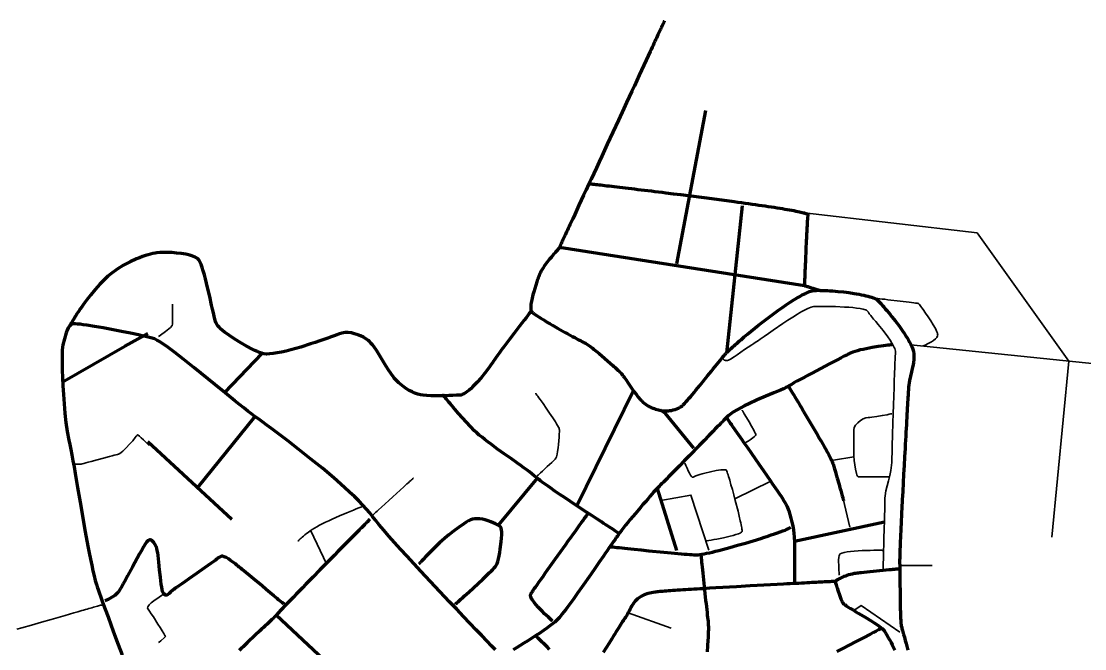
# Model space of a CAD drawing. Header units: inches. Extents: x 23 to 178, y 8 to 179.
# Drawn here: x 74.72 to 108.54, y 141.63 to 161.59 of the extents above; entities that cross this region are included whole.
import ezdxf

# ---------------------------------------------------------------- set-up
doc = ezdxf.new("R2010")
doc.units = ezdxf.units.IN
doc.header["$MEASUREMENT"] = 0
for name, color, linetype in [('Routes 2', 7, 'Continuous'), ('Routes 3', 7, 'Continuous'), ('Routes 4', 7, 'Continuous')]:
    doc.layers.add(name, color=color, linetype=linetype)

msp = doc.modelspace()

# ---------------------------------------------------------------- linework, layer by layer
at = {"layer": 'Routes 2', "color": 7, "lineweight": 106, "true_color": 0xffffff}
msp.add_lwpolyline([(89.802, 141.594), (89.677, 141.722), (89.531, 141.873), (89.366, 142.044), (89.184, 142.233), (88.989, 142.437), (88.782, 142.654), (88.566, 142.881), (88.342, 143.117), (87.884, 143.602), (87.427, 144.092), (86.989, 144.567), (86.784, 144.793), (86.59, 145.009), (86.411, 145.211), (86.249, 145.397), (86.106, 145.565), (85.984, 145.713), (85.886, 145.839), (85.8, 145.951), (85.698, 146.071), (85.582, 146.197), (85.453, 146.33), (85.312, 146.469), (85.161, 146.612), (85.001, 146.758), (84.658, 147.06), (84.295, 147.366), (83.921, 147.67), (83.547, 147.967), (83.184, 148.248), (82.841, 148.508), (82.681, 148.628), (82.53, 148.739), (82.39, 148.842), (82.261, 148.936), (82.145, 149.019), (82.039, 149.097), (81.921, 149.186), (81.792, 149.286), (81.655, 149.396), (81.509, 149.513), (81.198, 149.766), (80.87, 150.034), (80.205, 150.578), (79.888, 150.831), (79.737, 150.949), (79.594, 151.059), (79.459, 151.16), (79.334, 151.251), (79.221, 151.33), (79.119, 151.396), (79.031, 151.448), (78.958, 151.484), (78.836, 151.52), (78.757, 151.539), (78.665, 151.561), (78.56, 151.585), (78.444, 151.61), (78.188, 151.664), (77.908, 151.721), (77.326, 151.832), (77.05, 151.88), (76.8, 151.919), (76.688, 151.935), (76.588, 151.947), (76.501, 151.956), (76.427, 151.961), (76.37, 151.961), (76.33, 151.957), (76.289, 151.934), (76.251, 151.891), (76.214, 151.831), (76.179, 151.757), (76.146, 151.673), (76.088, 151.486), (76.044, 151.296), (76.029, 151.208), (76.018, 151.129), (76.014, 151.062), (76.014, 151.031), (76.014, 150.987), (76.014, 150.932), (76.015, 150.864), (76.016, 150.786), (76.017, 150.697), (76.021, 150.492), (76.029, 150.255), (76.04, 149.993), (76.056, 149.713), (76.105, 149.123), (76.14, 148.825), (76.182, 148.535), (76.233, 148.258), (76.262, 148.12), (76.293, 147.964), (76.326, 147.793), (76.36, 147.607), (76.395, 147.409), (76.432, 147.199), (76.509, 146.755), (76.589, 146.289), (76.755, 145.345), (76.837, 144.895), (76.878, 144.681), (76.919, 144.478), (76.958, 144.286), (76.997, 144.108), (77.035, 143.945), (77.072, 143.799), (77.107, 143.672), (77.141, 143.566), (77.16, 143.514), (77.182, 143.452), (77.207, 143.38), (77.236, 143.299), (77.305, 143.111), (77.385, 142.89), (77.477, 142.641), (77.577, 142.368), (77.686, 142.073), (77.803, 141.76), (77.924, 141.433)], dxfattribs=at)
at = {"layer": 'Routes 3', "color": 7, "lineweight": 70, "true_color": 0xffffff}
for points in [[(95.168, 161.586), (95.167, 161.585), (95.164, 161.58), (95.161, 161.572), (95.155, 161.56), (95.149, 161.546), (95.141, 161.528), (95.131, 161.508), (95.12, 161.484), (95.108, 161.458), (95.094, 161.429), (95.08, 161.397), (95.064, 161.362), (95.046, 161.325), (95.028, 161.285), (95.008, 161.243), (94.987, 161.198), (94.966, 161.151), (94.943, 161.101), (94.919, 161.049), (94.893, 160.995), (94.867, 160.939), (94.84, 160.88), (94.812, 160.82), (94.783, 160.758), (94.753, 160.693), (94.723, 160.627), (94.659, 160.489), (94.592, 160.344), (94.522, 160.193), (94.449, 160.036), (94.374, 159.874), (94.296, 159.707), (94.217, 159.535), (94.135, 159.36), (94.052, 159.181), (93.968, 158.998), (93.882, 158.814), (93.708, 158.438), (93.532, 158.059), (93.356, 157.678), (93.181, 157.3), (93.094, 157.114), (93.009, 156.929), (92.924, 156.747), (92.841, 156.568), (92.76, 156.393), (92.681, 156.222), (92.604, 156.055), (92.529, 155.894), (92.456, 155.737), (92.387, 155.587), (92.32, 155.443), (92.256, 155.306), (92.226, 155.24), (92.196, 155.176), (92.167, 155.114), (92.14, 155.054), (92.113, 154.996), (92.087, 154.941), (92.062, 154.887), (92.038, 154.836), (92.015, 154.786), (91.994, 154.74), (91.973, 154.695), (91.954, 154.654), (91.936, 154.614), (91.919, 154.578), (91.903, 154.544), (91.888, 154.512), (91.875, 154.484), (91.863, 154.458), (91.853, 154.435), (91.844, 154.416), (91.836, 154.399), (91.829, 154.385), (91.824, 154.374), (91.821, 154.367), (91.819, 154.363), (91.818, 154.362), (91.818, 154.361), (91.814, 154.357), (91.807, 154.349), (91.797, 154.338), (91.784, 154.324), (91.769, 154.307), (91.751, 154.287), (91.731, 154.265), (91.709, 154.24), (91.686, 154.213), (91.661, 154.184), (91.634, 154.154), (91.579, 154.088), (91.521, 154.018), (91.406, 153.871), (91.352, 153.798), (91.304, 153.726), (91.282, 153.692), (91.262, 153.659), (91.244, 153.627), (91.228, 153.597), (91.203, 153.538), (91.189, 153.504), (91.175, 153.467), (91.16, 153.428), (91.145, 153.385), (91.129, 153.34), (91.113, 153.293), (91.08, 153.194), (91.048, 153.091), (91.018, 152.985), (90.99, 152.88), (90.965, 152.778), (90.954, 152.728), (90.945, 152.681), (90.936, 152.635), (90.93, 152.591), (90.925, 152.55), (90.921, 152.512), (90.92, 152.476), (90.921, 152.444), (90.923, 152.416), (90.928, 152.392), (90.936, 152.373), (90.94, 152.364), (90.947, 152.356), (90.956, 152.346), (90.967, 152.335), (90.981, 152.323), (90.996, 152.31), (91.014, 152.296), (91.033, 152.282), (91.077, 152.25), (91.128, 152.215), (91.185, 152.178), (91.247, 152.139), (91.314, 152.097), (91.384, 152.054), (91.459, 152.009), (91.536, 151.964), (91.615, 151.918), (91.778, 151.824), (91.941, 151.732), (92.022, 151.687), (92.1, 151.644), (92.177, 151.602), (92.25, 151.562), (92.32, 151.524), (92.385, 151.489), (92.445, 151.456), (92.5, 151.427), (92.549, 151.401), (92.571, 151.39), (92.591, 151.379), (92.609, 151.37), (92.625, 151.362), (92.639, 151.355), (92.652, 151.348), (92.678, 151.334), (92.706, 151.317), (92.737, 151.297), (92.77, 151.274), (92.806, 151.248), (92.843, 151.221), (92.882, 151.191), (92.923, 151.159), (93.007, 151.091), (93.095, 151.018), (93.185, 150.942), (93.364, 150.786), (93.45, 150.71), (93.531, 150.637), (93.57, 150.602), (93.606, 150.569), (93.641, 150.537), (93.674, 150.507), (93.704, 150.479), (93.732, 150.454), (93.758, 150.429), (93.784, 150.401), (93.811, 150.37), (93.838, 150.337), (93.866, 150.301), (93.894, 150.263), (93.952, 150.181), (94.011, 150.093), (94.073, 150.001), (94.137, 149.907), (94.203, 149.813), (94.272, 149.721), (94.342, 149.632), (94.416, 149.549), (94.453, 149.511), (94.491, 149.474), (94.53, 149.44), (94.57, 149.408), (94.61, 149.379), (94.651, 149.354), (94.671, 149.342), (94.677, 149.339), (94.68, 149.337), (94.686, 149.334), (94.709, 149.323), (94.755, 149.301), (94.801, 149.282), (94.847, 149.265), (94.893, 149.249), (94.985, 149.225), (95.075, 149.208), (95.163, 149.199), (95.249, 149.197), (95.291, 149.199), (95.312, 149.2), (95.329, 149.201), (95.394, 149.21), (95.456, 149.222), (95.516, 149.239), (95.572, 149.259), (95.625, 149.284), (95.673, 149.311), (95.696, 149.326), (95.707, 149.334), (95.713, 149.338), (95.724, 149.347), (95.738, 149.359), (95.753, 149.372), (95.769, 149.387), (95.786, 149.404), (95.823, 149.443), (95.865, 149.487), (95.91, 149.537), (95.958, 149.593), (96.01, 149.652), (96.063, 149.716), (96.119, 149.783), (96.177, 149.853), (96.237, 149.926), (96.297, 150), (96.545, 150.307), (96.666, 150.458), (96.725, 150.532), (96.783, 150.603), (96.838, 150.671), (96.892, 150.737), (96.942, 150.798), (96.99, 150.855), (97.034, 150.908), (97.075, 150.955), (97.111, 150.997), (97.128, 151.015), (97.143, 151.032), (97.159, 151.049), (97.179, 151.068), (97.201, 151.09), (97.227, 151.114), (97.255, 151.141), (97.285, 151.169), (97.318, 151.199), (97.354, 151.232), (97.392, 151.266), (97.432, 151.301), (97.474, 151.338), (97.519, 151.377), (97.565, 151.417), (97.613, 151.458), (97.714, 151.544), (97.821, 151.634), (97.934, 151.727), (98.051, 151.822), (98.171, 151.919), (98.295, 152.016), (98.42, 152.113), (98.674, 152.304), (98.801, 152.397), (98.926, 152.486), (99.05, 152.571), (99.171, 152.651), (99.288, 152.725), (99.345, 152.76), (99.4, 152.794), (99.455, 152.825), (99.508, 152.854), (99.559, 152.882), (99.609, 152.908), (99.657, 152.931), (99.704, 152.952), (99.748, 152.97), (99.79, 152.986), (99.831, 153), (99.869, 153.011), (99.905, 153.019), (99.938, 153.024), (99.999, 153.027), (100.064, 153.028), (100.132, 153.027), (100.205, 153.025), (100.28, 153.023), (100.359, 153.019), (100.44, 153.014), (100.523, 153.008), (100.693, 152.993), (100.866, 152.975), (101.038, 152.954), (101.205, 152.93), (101.286, 152.916), (101.365, 152.903), (101.441, 152.888), (101.513, 152.874), (101.582, 152.858), (101.646, 152.843), (101.706, 152.826), (101.761, 152.81), (101.81, 152.793), (101.853, 152.776), (101.89, 152.758), (101.92, 152.741), (101.943, 152.723), (101.954, 152.713), (101.966, 152.701), (101.98, 152.687), (101.995, 152.672), (102.028, 152.637), (102.066, 152.596), (102.107, 152.55), (102.152, 152.5), (102.2, 152.444), (102.25, 152.385), (102.303, 152.322), (102.357, 152.256), (102.412, 152.187), (102.525, 152.043), (102.637, 151.894), (102.745, 151.742), (102.796, 151.667), (102.845, 151.592), (102.892, 151.519), (102.935, 151.447), (102.974, 151.377), (103.009, 151.31), (103.039, 151.246), (103.065, 151.185), (103.085, 151.128), (103.099, 151.076), (103.103, 151.051), (103.106, 151.028), (103.108, 150.984), (103.108, 150.899), (103.103, 150.816), (103.094, 150.736), (103.082, 150.658), (103.067, 150.582), (103.033, 150.435), (102.997, 150.293), (102.965, 150.155), (102.953, 150.087), (102.943, 150.019), (102.938, 149.951), (102.937, 149.94), (102.936, 149.926), (102.934, 149.893), (102.932, 149.853), (102.929, 149.805), (102.926, 149.75), (102.922, 149.688), (102.918, 149.619), (102.914, 149.544), (102.909, 149.463), (102.905, 149.377), (102.899, 149.285), (102.894, 149.188), (102.888, 149.086), (102.882, 148.98), (102.876, 148.869), (102.869, 148.754), (102.863, 148.636), (102.856, 148.515), (102.849, 148.39), (102.842, 148.263), (102.835, 148.133), (102.827, 148.002), (102.813, 147.733), (102.798, 147.459), (102.783, 147.182), (102.768, 146.905), (102.754, 146.63), (102.739, 146.359), (102.726, 146.095), (102.719, 145.966), (102.713, 145.84), (102.707, 145.717), (102.701, 145.597), (102.696, 145.48), (102.69, 145.367), (102.685, 145.258), (102.681, 145.154), (102.676, 145.054), (102.672, 144.959), (102.669, 144.869), (102.665, 144.785), (102.663, 144.706), (102.66, 144.634), (102.658, 144.568), (102.657, 144.508), (102.656, 144.456), (102.655, 144.411), (102.655, 144.374), (102.655, 144.358), (102.655, 144.344), (102.657, 144.298), (102.659, 144.246), (102.66, 144.188), (102.662, 144.124), (102.663, 144.055), (102.664, 143.982), (102.664, 143.906), (102.665, 143.826), (102.666, 143.743), (102.666, 143.658), (102.668, 143.483), (102.669, 143.305), (102.672, 143.13), (102.673, 143.044), (102.675, 142.961), (102.676, 142.88), (102.678, 142.802), (102.681, 142.728), (102.684, 142.658), (102.687, 142.593), (102.69, 142.533), (102.694, 142.479), (102.698, 142.431), (102.703, 142.39), (102.708, 142.357), (102.721, 142.305), (102.729, 142.275), (102.738, 142.242), (102.747, 142.206), (102.758, 142.168), (102.769, 142.127), (102.781, 142.084), (102.806, 141.993), (102.832, 141.894), (102.86, 141.791), (102.915, 141.577)], [(96.485, 158.746), (95.563, 153.873)], [(92.774, 156.423), (92.775, 156.423), (92.777, 156.423), (92.781, 156.423), (92.786, 156.422), (92.792, 156.421), (92.8, 156.421), (92.809, 156.42), (92.819, 156.418), (92.831, 156.417), (92.844, 156.416), (92.858, 156.414), (92.873, 156.412), (92.89, 156.41), (92.908, 156.408), (92.947, 156.404), (92.991, 156.398), (93.04, 156.393), (93.093, 156.387), (93.15, 156.38), (93.212, 156.373), (93.277, 156.365), (93.347, 156.357), (93.42, 156.348), (93.497, 156.339), (93.577, 156.33), (93.66, 156.32), (93.747, 156.31), (93.837, 156.299), (93.929, 156.288), (94.025, 156.277), (94.123, 156.265), (94.224, 156.253), (94.327, 156.24), (94.432, 156.228), (94.539, 156.215), (94.648, 156.202), (94.76, 156.188), (94.872, 156.174), (94.987, 156.16), (95.103, 156.146), (95.22, 156.132), (95.458, 156.102), (95.699, 156.072), (95.942, 156.041), (96.433, 155.979), (96.677, 155.947), (96.92, 155.915), (97.16, 155.883), (97.396, 155.851), (97.512, 155.835), (97.626, 155.82), (97.739, 155.804), (97.851, 155.788), (97.96, 155.773), (98.068, 155.758), (98.173, 155.742), (98.276, 155.727), (98.377, 155.712), (98.476, 155.697), (98.571, 155.683), (98.664, 155.668), (98.755, 155.654), (98.842, 155.64), (98.926, 155.627), (99.006, 155.613), (99.083, 155.6), (99.157, 155.587), (99.227, 155.575), (99.292, 155.562), (99.354, 155.55), (99.412, 155.539), (99.466, 155.527), (99.515, 155.516), (99.56, 155.506), (99.6, 155.496), (99.618, 155.491), (99.635, 155.486), (99.651, 155.481), (99.665, 155.477), (99.678, 155.472), (99.69, 155.468), (99.701, 155.464), (99.71, 155.459), (99.718, 155.455), (99.725, 155.451), (99.73, 155.448), (99.734, 155.444), (99.737, 155.44), (99.738, 155.437), (99.737, 155.43), (99.735, 155.421), (99.734, 155.412), (99.733, 155.4), (99.731, 155.388), (99.73, 155.373), (99.728, 155.358), (99.727, 155.341), (99.726, 155.323), (99.722, 155.284), (99.719, 155.239), (99.716, 155.191), (99.713, 155.138), (99.71, 155.082), (99.706, 155.023), (99.703, 154.96), (99.699, 154.895), (99.696, 154.828), (99.693, 154.758), (99.689, 154.686), (99.686, 154.613), (99.682, 154.539), (99.675, 154.388), (99.669, 154.235), (99.662, 154.084), (99.659, 154.01), (99.656, 153.937), (99.653, 153.865), (99.65, 153.795), (99.648, 153.728), (99.645, 153.663), (99.643, 153.6), (99.64, 153.541), (99.638, 153.485), (99.636, 153.433), (99.634, 153.384), (99.633, 153.34), (99.631, 153.301), (99.631, 153.283), (99.63, 153.266), (99.629, 153.251), (99.629, 153.237), (99.628, 153.224), (99.628, 153.213), (99.628, 153.203), (99.627, 153.195), (99.627, 153.188), (99.627, 153.183), (99.627, 153.179), (99.627, 153.177), (99.627, 153.177), (99.629, 153.176), (99.632, 153.175), (99.637, 153.174), (99.643, 153.172), (99.65, 153.17), (99.659, 153.167), (99.679, 153.161), (99.703, 153.153), (99.73, 153.145), (99.76, 153.136), (99.792, 153.126), (99.825, 153.116), (99.894, 153.095), (99.96, 153.075), (99.992, 153.065), (100.021, 153.056), (100.047, 153.048), (100.07, 153.041), (100.089, 153.035), (100.096, 153.033), (100.103, 153.031), (100.108, 153.029), (100.112, 153.028), (100.114, 153.027), (100.115, 153.027)], [(97.644, 155.717), (97.143, 151.032)], [(91.839, 154.406), (99.627, 153.177)], [(90.939, 152.367), (90.937, 152.365), (90.931, 152.358), (90.922, 152.346), (90.91, 152.33), (90.875, 152.286), (90.83, 152.228), (90.775, 152.157), (90.711, 152.075), (90.641, 151.984), (90.564, 151.885), (90.401, 151.673), (90.234, 151.453), (90.072, 151.239), (89.997, 151.138), (89.929, 151.045), (89.867, 150.96), (89.814, 150.885), (89.772, 150.822), (89.74, 150.773), (89.706, 150.721), (89.666, 150.664), (89.621, 150.601), (89.572, 150.535), (89.461, 150.393), (89.34, 150.247), (89.213, 150.103), (89.084, 149.97), (89.022, 149.91), (88.96, 149.855), (88.902, 149.807), (88.846, 149.766), (88.793, 149.734), (88.745, 149.711), (88.701, 149.698), (88.661, 149.694), (88.615, 149.691), (88.563, 149.688), (88.445, 149.683), (88.313, 149.679), (88.17, 149.676), (87.878, 149.674), (87.74, 149.677), (87.613, 149.682), (87.503, 149.69), (87.413, 149.702), (87.326, 149.724), (87.237, 149.756), (87.148, 149.797), (87.059, 149.845), (86.972, 149.9), (86.886, 149.96), (86.726, 150.09), (86.652, 150.159), (86.618, 150.193), (86.581, 150.234), (86.542, 150.284), (86.501, 150.342), (86.458, 150.406), (86.413, 150.475), (86.318, 150.626), (86.221, 150.787), (86.122, 150.948), (86.024, 151.101), (85.929, 151.239), (85.884, 151.299), (85.84, 151.352), (85.798, 151.397), (85.759, 151.433), (85.682, 151.485), (85.599, 151.534), (85.511, 151.578), (85.418, 151.617), (85.321, 151.648), (85.222, 151.671), (85.12, 151.683), (85.016, 151.682), (84.912, 151.667), (84.808, 151.637), (84.75, 151.614), (84.672, 151.585), (84.577, 151.55), (84.467, 151.51), (84.344, 151.466), (84.21, 151.419), (84.068, 151.371), (83.918, 151.321), (83.608, 151.224), (83.296, 151.136), (83.145, 151.097), (82.999, 151.063), (82.861, 151.036), (82.734, 151.015), (82.618, 151.003), (82.517, 151), (82.431, 151.006), (82.395, 151.014), (82.364, 151.024), (82.299, 151.05), (82.226, 151.081), (82.147, 151.118), (82.063, 151.16), (81.885, 151.254), (81.699, 151.361), (81.515, 151.474), (81.341, 151.589), (81.261, 151.646), (81.186, 151.701), (81.118, 151.755), (81.058, 151.807), (81.007, 151.855), (80.966, 151.901), (80.936, 151.941), (80.917, 151.981), (80.897, 152.037), (80.876, 152.112), (80.852, 152.204), (80.827, 152.31), (80.8, 152.427), (80.772, 152.555), (80.711, 152.83), (80.646, 153.115), (80.577, 153.392), (80.542, 153.522), (80.507, 153.644), (80.471, 153.754), (80.436, 153.85), (80.401, 153.931), (80.365, 153.993), (80.348, 154.017), (80.331, 154.035), (80.294, 154.061), (80.25, 154.085), (80.2, 154.106), (80.144, 154.125), (80.083, 154.143), (79.949, 154.173), (79.804, 154.197), (79.653, 154.214), (79.504, 154.226), (79.362, 154.233), (79.233, 154.235), (79.176, 154.234), (79.123, 154.232), (79.029, 154.225), (78.971, 154.215), (78.906, 154.201), (78.832, 154.182), (78.752, 154.16), (78.667, 154.133), (78.576, 154.101), (78.481, 154.066), (78.382, 154.026), (78.178, 153.934), (77.97, 153.825), (77.764, 153.699), (77.566, 153.557), (77.472, 153.479), (77.383, 153.398), (77.219, 153.226), (77.066, 153.053), (76.926, 152.883), (76.8, 152.721), (76.742, 152.644), (76.689, 152.571), (76.639, 152.502), (76.595, 152.438), (76.554, 152.378), (76.518, 152.325), (76.487, 152.278), (76.461, 152.238), (76.44, 152.205), (76.424, 152.179), (76.414, 152.163), (76.409, 152.155), (76.406, 152.149), (76.395, 152.131), (76.378, 152.102), (76.357, 152.067), (76.31, 151.988), (76.288, 151.952), (76.271, 151.922), (76.259, 151.902), (76.254, 151.894)], [(76.014, 150.11), (78.008, 151.257), (78.742, 151.653)], [(102.411, 151.296), (102.409, 151.296), (102.402, 151.295), (102.392, 151.294), (102.377, 151.292), (102.337, 151.287), (102.283, 151.28), (102.219, 151.272), (102.144, 151.262), (102.062, 151.25), (101.973, 151.237), (101.783, 151.206), (101.588, 151.17), (101.493, 151.151), (101.401, 151.13), (101.316, 151.108), (101.237, 151.086), (101.168, 151.063), (101.109, 151.039), (101.083, 151.026), (101.054, 151.011), (101.02, 150.994), (100.982, 150.975), (100.94, 150.954), (100.894, 150.93), (100.792, 150.878), (100.679, 150.819), (100.556, 150.755), (100.425, 150.687), (100.29, 150.617), (100.013, 150.471), (99.876, 150.398), (99.743, 150.327), (99.615, 150.258), (99.496, 150.194), (99.387, 150.134), (99.292, 150.081), (99.249, 150.057), (99.211, 150.034), (99.176, 150.014), (99.147, 149.996), (99.098, 149.967), (99.07, 149.951), (99.038, 149.934), (99.001, 149.916), (98.961, 149.897), (98.869, 149.856), (98.765, 149.811), (98.65, 149.763), (98.527, 149.711), (98.397, 149.657), (98.127, 149.541), (97.856, 149.418), (97.725, 149.355), (97.6, 149.291), (97.483, 149.227), (97.376, 149.162), (97.281, 149.098), (97.2, 149.035), (97.165, 149.004), (97.134, 148.973), (97.101, 148.937), (97.061, 148.896), (97.016, 148.85), (96.967, 148.798), (96.913, 148.743), (96.855, 148.683), (96.793, 148.619), (96.728, 148.551), (96.588, 148.408), (96.44, 148.255), (96.284, 148.096), (95.965, 147.768), (95.806, 147.606), (95.653, 147.449), (95.507, 147.299), (95.437, 147.229), (95.371, 147.161), (95.308, 147.096), (95.248, 147.035), (95.193, 146.979), (95.141, 146.927), (95.095, 146.879), (95.054, 146.837), (95.018, 146.801), (94.987, 146.77), (94.963, 146.746), (94.946, 146.728), (94.917, 146.698), (94.878, 146.656), (94.83, 146.603), (94.774, 146.54), (94.711, 146.469), (94.642, 146.39), (94.569, 146.305), (94.492, 146.215), (94.412, 146.121), (94.249, 145.928), (94.089, 145.735), (94.013, 145.642), (93.941, 145.553), (93.873, 145.469), (93.812, 145.391), (93.758, 145.321), (93.734, 145.29), (93.708, 145.254), (93.677, 145.211), (93.642, 145.161), (93.602, 145.105), (93.559, 145.042), (93.512, 144.975), (93.461, 144.902), (93.408, 144.824), (93.351, 144.742), (93.292, 144.657), (93.231, 144.567), (93.103, 144.381), (92.968, 144.186), (92.83, 143.986), (92.549, 143.586), (92.412, 143.392), (92.278, 143.207), (92.214, 143.119), (92.152, 143.034), (92.091, 142.953), (92.033, 142.877), (91.978, 142.806), (91.926, 142.74), (91.877, 142.679), (91.832, 142.625), (91.79, 142.577), (91.752, 142.536), (91.719, 142.503), (91.688, 142.475), (91.654, 142.447), (91.616, 142.417), (91.53, 142.351), (91.432, 142.28), (91.323, 142.204), (91.206, 142.125), (91.084, 142.045), (90.832, 141.883), (90.707, 141.804), (90.586, 141.728), (90.47, 141.656), (90.362, 141.59)], [(82.373, 151.021), (81.184, 149.777)], [(99.119, 149.979), (99.12, 149.977), (99.122, 149.973), (99.127, 149.965), (99.133, 149.954), (99.151, 149.925), (99.175, 149.885), (99.205, 149.835), (99.241, 149.777), (99.281, 149.71), (99.326, 149.635), (99.374, 149.554), (99.427, 149.467), (99.482, 149.375), (99.54, 149.278), (99.6, 149.177), (99.661, 149.073), (99.788, 148.86), (99.915, 148.644), (100.04, 148.431), (100.1, 148.327), (100.158, 148.227), (100.213, 148.13), (100.266, 148.037), (100.315, 147.95), (100.36, 147.869), (100.4, 147.795), (100.436, 147.728), (100.466, 147.67), (100.491, 147.62), (100.509, 147.58), (100.52, 147.551), (100.529, 147.525), (100.538, 147.495), (100.56, 147.426), (100.584, 147.345), (100.611, 147.255), (100.64, 147.158), (100.669, 147.057), (100.728, 146.851), (100.757, 146.751), (100.784, 146.657), (100.808, 146.571), (100.83, 146.495), (100.839, 146.461), (100.848, 146.431), (100.855, 146.405), (100.861, 146.383), (100.866, 146.365), (100.87, 146.352), (100.872, 146.344), (100.873, 146.341)], [(93.738, 145.294), (93.734, 145.296), (93.724, 145.303), (93.706, 145.314), (93.683, 145.329), (93.654, 145.348), (93.618, 145.37), (93.578, 145.396), (93.532, 145.426), (93.482, 145.458), (93.427, 145.494), (93.368, 145.532), (93.305, 145.572), (93.238, 145.616), (93.168, 145.661), (93.02, 145.757), (92.862, 145.861), (92.697, 145.969), (92.355, 146.195), (92.013, 146.423), (91.849, 146.535), (91.692, 146.643), (91.545, 146.745), (91.476, 146.794), (91.41, 146.841), (91.348, 146.886), (91.29, 146.929), (91.236, 146.969), (91.187, 147.007), (91.143, 147.042), (91.103, 147.074), (91.035, 147.131), (90.961, 147.191), (90.88, 147.254), (90.793, 147.32), (90.7, 147.387), (90.604, 147.457), (90.503, 147.528), (90.294, 147.676), (90.08, 147.826), (89.866, 147.979), (89.658, 148.131), (89.559, 148.206), (89.463, 148.281), (89.372, 148.354), (89.286, 148.426), (89.207, 148.496), (89.134, 148.564), (89.005, 148.698), (88.75, 148.975), (88.628, 149.113), (88.512, 149.244), (88.459, 149.307), (88.407, 149.366), (88.36, 149.423), (88.315, 149.475), (88.275, 149.523), (88.239, 149.566), (88.207, 149.603), (88.181, 149.635), (88.159, 149.661), (88.144, 149.68), (88.134, 149.692), (88.131, 149.696)], [(92.392, 146.17), (94.187, 149.837)], [(96.108, 148.003), (95.205, 149.113), (95.046, 149.214)], [(82.148, 149.017), (80.323, 146.761)], [(97.143, 148.982), (97.146, 148.978), (97.154, 148.966), (97.167, 148.947), (97.186, 148.922), (97.208, 148.889), (97.236, 148.851), (97.267, 148.806), (97.302, 148.756), (97.341, 148.701), (97.383, 148.641), (97.429, 148.577), (97.477, 148.508), (97.528, 148.436), (97.581, 148.36), (97.636, 148.282), (97.694, 148.2), (97.813, 148.03), (97.936, 147.854), (98.189, 147.492), (98.314, 147.312), (98.435, 147.136), (98.551, 146.968), (98.606, 146.888), (98.659, 146.81), (98.71, 146.736), (98.758, 146.665), (98.803, 146.598), (98.845, 146.535), (98.883, 146.477), (98.918, 146.424), (98.949, 146.377), (98.975, 146.335), (98.998, 146.298), (99.015, 146.269), (99.04, 146.223), (99.063, 146.176), (99.085, 146.125), (99.127, 146.018), (99.165, 145.902), (99.199, 145.782), (99.229, 145.658), (99.255, 145.534), (99.275, 145.413), (99.291, 145.296), (99.302, 145.185), (99.305, 145.133), (99.306, 145.084), (99.307, 145.038), (99.307, 144.985), (99.307, 144.924), (99.307, 144.856), (99.307, 144.783), (99.307, 144.705), (99.307, 144.54), (99.307, 144.368), (99.307, 144.2), (99.307, 144.12), (99.307, 144.043), (99.307, 143.972), (99.307, 143.906), (99.307, 143.848), (99.307, 143.798), (99.307, 143.757), (99.307, 143.727), (99.307, 143.716), (99.307, 143.708), (99.307, 143.703), (99.307, 143.701)], [(81.414, 145.74), (78.742, 148.207)], [(91.126, 147.055), (89.89, 145.553)], [(94.942, 146.724), (95.563, 144.757)], [(91.602, 142.523), (91.6, 142.525), (91.593, 142.531), (91.583, 142.54), (91.569, 142.552), (91.552, 142.568), (91.531, 142.586), (91.508, 142.607), (91.483, 142.63), (91.426, 142.683), (91.363, 142.743), (91.296, 142.809), (91.228, 142.878), (91.16, 142.949), (91.097, 143.021), (91.039, 143.091), (90.989, 143.158), (90.968, 143.19), (90.95, 143.22), (90.935, 143.249), (90.924, 143.275), (90.916, 143.3), (90.913, 143.323), (90.914, 143.343), (90.92, 143.36), (90.925, 143.369), (90.933, 143.382), (90.943, 143.398), (90.955, 143.417), (90.97, 143.438), (90.986, 143.463), (91.004, 143.49), (91.024, 143.519), (91.046, 143.551), (91.07, 143.585), (91.122, 143.66), (91.18, 143.743), (91.243, 143.834), (91.312, 143.93), (91.384, 144.032), (91.459, 144.139), (91.538, 144.249), (91.701, 144.477), (91.868, 144.711), (92.034, 144.942), (92.115, 145.055), (92.194, 145.165), (92.27, 145.27), (92.343, 145.371), (92.411, 145.467), (92.476, 145.556), (92.535, 145.638), (92.588, 145.711), (92.612, 145.745), (92.634, 145.776), (92.655, 145.805), (92.674, 145.831), (92.691, 145.854), (92.706, 145.875), (92.719, 145.893), (92.729, 145.907), (92.738, 145.919), (92.744, 145.928), (92.748, 145.933), (92.749, 145.934)], [(85.798, 145.74), (85.796, 145.739), (85.792, 145.734), (85.784, 145.727), (85.774, 145.717), (85.761, 145.704), (85.746, 145.688), (85.728, 145.669), (85.707, 145.649), (85.684, 145.625), (85.659, 145.6), (85.631, 145.572), (85.601, 145.542), (85.57, 145.509), (85.536, 145.475), (85.5, 145.439), (85.462, 145.401), (85.423, 145.361), (85.382, 145.319), (85.295, 145.231), (85.203, 145.137), (85.105, 145.038), (85.003, 144.935), (84.897, 144.827), (84.788, 144.716), (84.677, 144.603), (84.448, 144.37), (84.218, 144.136), (83.99, 143.903), (83.879, 143.789), (83.77, 143.678), (83.665, 143.57), (83.563, 143.466), (83.466, 143.367), (83.375, 143.272), (83.289, 143.183), (83.248, 143.142), (83.21, 143.101), (83.172, 143.063), (83.137, 143.026), (83.104, 142.991), (83.073, 142.959), (83.044, 142.928), (83.017, 142.9), (82.992, 142.874), (82.97, 142.85), (82.95, 142.829), (82.933, 142.81), (82.918, 142.793), (82.906, 142.78), (82.889, 142.759), (82.868, 142.737), (82.842, 142.709), (82.811, 142.678), (82.775, 142.642), (82.735, 142.603), (82.691, 142.56), (82.643, 142.514), (82.591, 142.465), (82.537, 142.413), (82.48, 142.36), (82.42, 142.304), (82.359, 142.246), (82.296, 142.187), (82.166, 142.065), (81.901, 141.816), (81.772, 141.693), (81.71, 141.633), (81.649, 141.575)], [(88.526, 143.049), (88.531, 143.054), (88.548, 143.068), (88.574, 143.091), (88.609, 143.122), (88.651, 143.159), (88.701, 143.203), (88.758, 143.253), (88.819, 143.308), (88.955, 143.429), (89.102, 143.562), (89.402, 143.84), (89.54, 143.974), (89.603, 144.037), (89.661, 144.097), (89.714, 144.152), (89.759, 144.203), (89.797, 144.248), (89.826, 144.287), (89.845, 144.318), (89.856, 144.343), (89.864, 144.371), (89.874, 144.405), (89.893, 144.485), (89.914, 144.58), (89.934, 144.686), (89.952, 144.799), (89.983, 145.031), (89.993, 145.143), (89.999, 145.246), (89.998, 145.337), (89.992, 145.413), (89.986, 145.443), (89.978, 145.468), (89.955, 145.503), (89.917, 145.535), (89.866, 145.569), (89.802, 145.603), (89.73, 145.637), (89.65, 145.669), (89.565, 145.699), (89.477, 145.724), (89.388, 145.744), (89.302, 145.757), (89.218, 145.763), (89.141, 145.761), (89.073, 145.748), (89.011, 145.725), (88.943, 145.692), (88.87, 145.65), (88.792, 145.601), (88.629, 145.489), (88.466, 145.367), (88.316, 145.249), (88.249, 145.194), (88.19, 145.145), (88.092, 145.061), (88.033, 145.006), (87.964, 144.94), (87.889, 144.866), (87.81, 144.786), (87.652, 144.625), (87.578, 144.548), (87.512, 144.479), (87.455, 144.42), (87.411, 144.374), (87.395, 144.357), (87.383, 144.344), (87.375, 144.336), (87.373, 144.334)], [(93.443, 144.876), (93.45, 144.875), (93.47, 144.873), (93.502, 144.869), (93.546, 144.865), (93.6, 144.859), (93.664, 144.852), (93.737, 144.844), (93.819, 144.835), (93.908, 144.826), (94.004, 144.816), (94.105, 144.805), (94.212, 144.794), (94.438, 144.77), (94.675, 144.746), (95.156, 144.698), (95.387, 144.676), (95.498, 144.666), (95.605, 144.656), (95.706, 144.648), (95.801, 144.64), (95.889, 144.633), (95.97, 144.627), (96.043, 144.622), (96.106, 144.619), (96.16, 144.617), (96.202, 144.616), (96.245, 144.618), (96.298, 144.624), (96.361, 144.633), (96.434, 144.646), (96.515, 144.663), (96.603, 144.682), (96.699, 144.704), (96.801, 144.729), (96.908, 144.756), (97.02, 144.785), (97.136, 144.815), (97.256, 144.848), (97.501, 144.917), (97.751, 144.99), (97.999, 145.065), (98.24, 145.139), (98.356, 145.176), (98.467, 145.213), (98.574, 145.248), (98.675, 145.283), (98.77, 145.316), (98.857, 145.347), (98.937, 145.377), (99.009, 145.404), (99.071, 145.43), (99.123, 145.453), (99.164, 145.473), (99.194, 145.491)], [(99.307, 145.053), (102.172, 145.66)], [(83.07, 143.049), (83.066, 143.053), (83.055, 143.062), (83.036, 143.077), (83.012, 143.098), (82.981, 143.123), (82.945, 143.153), (82.904, 143.188), (82.858, 143.226), (82.753, 143.313), (82.636, 143.41), (82.509, 143.516), (82.376, 143.626), (82.106, 143.85), (81.976, 143.957), (81.855, 144.056), (81.746, 144.146), (81.697, 144.186), (81.652, 144.222), (81.613, 144.255), (81.578, 144.282), (81.549, 144.305), (81.527, 144.323), (81.376, 144.438), (81.305, 144.487), (81.237, 144.527), (81.175, 144.555), (81.117, 144.569), (81.09, 144.569), (81.064, 144.565), (81.041, 144.555), (81.019, 144.54), (81.005, 144.529), (80.985, 144.514), (80.96, 144.495), (80.929, 144.473), (80.893, 144.447), (80.853, 144.418), (80.76, 144.352), (80.655, 144.278), (80.54, 144.196), (80.292, 144.023), (80.044, 143.849), (79.927, 143.768), (79.82, 143.694), (79.726, 143.628), (79.684, 143.599), (79.647, 143.573), (79.615, 143.551), (79.588, 143.532), (79.567, 143.516), (79.551, 143.505), (79.459, 143.425), (79.417, 143.384), (79.377, 143.352), (79.339, 143.332), (79.321, 143.328), (79.303, 143.33), (79.285, 143.337), (79.267, 143.352), (79.249, 143.373), (79.231, 143.402), (79.223, 143.422), (79.214, 143.446), (79.198, 143.51), (79.183, 143.59), (79.168, 143.684), (79.154, 143.789), (79.141, 143.902), (79.116, 144.141), (79.092, 144.378), (79.08, 144.489), (79.068, 144.591), (79.056, 144.681), (79.044, 144.756), (79.032, 144.814), (79.025, 144.835), (79.019, 144.851), (78.962, 144.959), (78.929, 145.008), (78.894, 145.049), (78.857, 145.078), (78.817, 145.091), (78.797, 145.09), (78.775, 145.084), (78.754, 145.072), (78.731, 145.053), (78.718, 145.039), (78.702, 145.017), (78.683, 144.988), (78.66, 144.954), (78.636, 144.913), (78.609, 144.868), (78.548, 144.763), (78.481, 144.644), (78.408, 144.512), (78.254, 144.231), (78.101, 143.949), (78.029, 143.817), (77.962, 143.697), (77.902, 143.591), (77.875, 143.545), (77.851, 143.505), (77.829, 143.469), (77.811, 143.44), (77.795, 143.418), (77.783, 143.402), (77.741, 143.361), (77.695, 143.323), (77.59, 143.255), (77.481, 143.199), (77.378, 143.155)], [(96.541, 141.526), (96.557, 141.716), (96.57, 141.901), (96.575, 141.99), (96.578, 142.077), (96.581, 142.161), (96.582, 142.24), (96.582, 142.315), (96.58, 142.385), (96.577, 142.449), (96.572, 142.506), (96.565, 142.56), (96.557, 142.623), (96.549, 142.695), (96.539, 142.776), (96.529, 142.864), (96.519, 142.959), (96.508, 143.059), (96.496, 143.163), (96.473, 143.38), (96.449, 143.603), (96.426, 143.823), (96.415, 143.929), (96.404, 144.031), (96.394, 144.128), (96.384, 144.22), (96.376, 144.304), (96.368, 144.381), (96.361, 144.448), (96.355, 144.506), (96.352, 144.531), (96.35, 144.552), (96.348, 144.571), (96.346, 144.587), (96.345, 144.599), (96.344, 144.608), (96.344, 144.614), (96.343, 144.616)], [(100.605, 143.769), (100.606, 143.764), (100.611, 143.75), (100.617, 143.727), (100.626, 143.696), (100.637, 143.66), (100.65, 143.618), (100.664, 143.572), (100.68, 143.522), (100.75, 143.313), (100.787, 143.216), (100.805, 143.173), (100.822, 143.135), (100.838, 143.103), (100.854, 143.079), (100.861, 143.069), (100.872, 143.058), (100.888, 143.045), (100.907, 143.03), (100.93, 143.014), (100.957, 142.996), (101.019, 142.955), (101.093, 142.91), (101.175, 142.86), (101.265, 142.806), (101.36, 142.75), (101.557, 142.632), (101.751, 142.513), (101.841, 142.455), (101.926, 142.398), (102.002, 142.345), (102.067, 142.295), (102.095, 142.272), (102.119, 142.249), (102.14, 142.229), (102.158, 142.209), (102.182, 142.173), (102.207, 142.132), (102.236, 142.084), (102.269, 142.028), (102.305, 141.967), (102.343, 141.9), (102.382, 141.828), (102.421, 141.751), (102.46, 141.67), (102.497, 141.586)], [(86.701, 139.056), (82.825, 142.692)], [(102.086, 142.279), (102.074, 142.273), (102.039, 142.254), (101.984, 142.225), (101.912, 142.186), (101.826, 142.141), (101.728, 142.089), (101.507, 141.974), (101.273, 141.854), (101.046, 141.74), (100.844, 141.64), (100.662, 141.539)]]:
    msp.add_lwpolyline(points, dxfattribs=at)
at = {"layer": 'Routes 4', "color": 7, "lineweight": 35, "true_color": 0xffffff}
for points in [[(103.016, 151.296), (110.313, 150.542), (112.261, 150.542), (112.684, 150.542), (111.329, 157.598)], [(107.491, 145.18), (108.034, 150.778), (105.121, 154.86), (99.627, 155.488)], [(79.081, 151.558), (79.1, 151.571), (79.151, 151.605), (79.307, 151.714), (79.462, 151.845), (79.513, 151.905), (79.532, 151.954), (79.532, 152.014), (79.532, 152.101), (79.532, 152.316), (79.532, 152.421), (79.532, 152.509), (79.532, 152.57), (79.532, 152.593)], [(101.828, 152.786), (101.837, 152.785), (101.863, 152.782), (101.905, 152.777), (101.96, 152.77), (102.027, 152.762), (102.104, 152.752), (102.189, 152.742), (102.28, 152.73), (102.676, 152.681), (102.867, 152.658), (102.955, 152.647), (103.034, 152.637), (103.105, 152.629), (103.164, 152.621), (103.21, 152.616), (103.242, 152.612), (103.257, 152.61), (103.26, 152.607), (103.268, 152.596), (103.284, 152.575), (103.306, 152.545), (103.332, 152.509), (103.364, 152.466), (103.399, 152.417), (103.477, 152.306), (103.562, 152.183), (103.646, 152.055), (103.725, 151.929), (103.791, 151.812), (103.818, 151.76), (103.839, 151.712), (103.855, 151.67), (103.864, 151.634), (103.865, 151.606), (103.86, 151.58), (103.834, 151.529), (103.792, 151.48), (103.736, 151.434), (103.673, 151.391), (103.542, 151.321), (103.483, 151.294), (103.436, 151.274), (103.404, 151.261), (103.395, 151.258), (103.392, 151.257)], [(97.043, 150.919), (97.041, 150.913), (97.036, 150.9), (97.033, 150.88), (97.033, 150.858), (97.041, 150.835), (97.06, 150.816), (97.074, 150.808), (97.093, 150.802), (97.116, 150.798), (97.143, 150.796), (97.175, 150.8), (97.211, 150.811), (97.25, 150.827), (97.293, 150.849), (97.339, 150.876), (97.387, 150.908), (97.491, 150.979), (97.602, 151.06), (97.717, 151.143), (97.835, 151.223), (97.952, 151.296), (97.984, 151.315), (98.022, 151.339), (98.065, 151.367), (98.113, 151.4), (98.166, 151.435), (98.223, 151.475), (98.284, 151.517), (98.349, 151.562), (98.486, 151.658), (98.633, 151.761), (98.943, 151.974), (99.1, 152.078), (99.255, 152.178), (99.404, 152.27), (99.475, 152.313), (99.544, 152.352), (99.609, 152.388), (99.672, 152.42), (99.731, 152.449), (99.785, 152.473), (99.836, 152.492), (99.881, 152.506), (99.921, 152.515), (99.956, 152.518), (99.99, 152.518), (100.03, 152.518), (100.074, 152.518), (100.122, 152.518), (100.231, 152.517), (100.351, 152.515), (100.482, 152.513), (100.618, 152.509), (100.898, 152.497), (101.035, 152.488), (101.165, 152.477), (101.287, 152.463), (101.397, 152.447), (101.446, 152.437), (101.491, 152.427), (101.531, 152.416), (101.566, 152.405), (101.596, 152.392), (101.62, 152.378), (101.638, 152.364), (101.649, 152.349), (101.659, 152.331), (101.673, 152.31), (101.691, 152.285), (101.712, 152.257), (101.737, 152.226), (101.764, 152.192), (101.826, 152.116), (101.895, 152.033), (101.971, 151.942), (102.129, 151.747), (102.282, 151.544), (102.351, 151.445), (102.411, 151.349), (102.461, 151.257), (102.481, 151.214), (102.498, 151.173), (102.511, 151.134), (102.52, 151.097), (102.524, 151.063), (102.524, 151.032), (102.521, 150.995), (102.518, 150.946), (102.515, 150.885), (102.511, 150.812), (102.507, 150.73), (102.503, 150.638), (102.499, 150.538), (102.495, 150.43), (102.49, 150.314), (102.485, 150.193), (102.481, 150.067), (102.476, 149.936), (102.466, 149.663), (102.457, 149.383), (102.448, 149.101), (102.439, 148.824), (102.435, 148.69), (102.432, 148.559), (102.428, 148.433), (102.425, 148.312), (102.422, 148.197), (102.419, 148.089), (102.417, 147.989), (102.415, 147.898), (102.413, 147.816), (102.412, 147.745), (102.411, 147.684), (102.411, 147.636), (102.409, 147.551), (102.401, 147.467), (102.376, 147.299), (102.34, 147.133), (102.298, 146.969), (102.257, 146.807), (102.221, 146.648), (102.195, 146.493), (102.188, 146.417), (102.185, 146.341), (102.185, 146.3), (102.185, 146.251), (102.184, 146.195), (102.183, 146.133), (102.182, 146.065), (102.18, 145.992), (102.178, 145.915), (102.177, 145.833), (102.172, 145.66), (102.168, 145.477), (102.157, 145.103), (102.152, 144.921), (102.147, 144.748), (102.144, 144.667), (102.142, 144.589), (102.14, 144.516), (102.138, 144.449), (102.136, 144.387), (102.134, 144.331), (102.133, 144.283), (102.131, 144.242), (102.13, 144.209), (102.13, 144.185), (102.129, 144.17), (102.129, 144.165)], [(91.08, 149.752), (91.085, 149.746), (91.099, 149.727), (91.12, 149.697), (91.149, 149.658), (91.183, 149.609), (91.223, 149.553), (91.315, 149.424), (91.416, 149.278), (91.521, 149.126), (91.621, 148.977), (91.709, 148.84), (91.746, 148.78), (91.778, 148.726), (91.803, 148.679), (91.821, 148.642), (91.83, 148.615), (91.832, 148.595), (91.832, 148.536), (91.829, 148.453), (91.823, 148.354), (91.804, 148.128), (91.79, 148.013), (91.775, 147.906), (91.759, 147.812), (91.741, 147.737), (91.731, 147.709), (91.722, 147.688), (91.697, 147.658), (91.653, 147.614), (91.593, 147.556), (91.523, 147.49), (91.446, 147.419), (91.294, 147.279), (91.227, 147.219), (91.174, 147.171), (91.154, 147.153), (91.139, 147.139), (91.129, 147.131), (91.126, 147.128)], [(97.722, 148.16), (97.737, 148.17), (97.778, 148.195), (97.836, 148.232), (97.903, 148.277), (98.027, 148.368), (98.068, 148.407), (98.084, 148.435), (98.079, 148.453), (98.065, 148.485), (98.043, 148.528), (98.015, 148.581), (97.945, 148.706), (97.865, 148.846), (97.784, 148.982), (97.714, 149.1), (97.686, 149.147), (97.664, 149.182), (97.65, 149.205), (97.645, 149.214)], [(102.411, 149.103), (102.4, 149.101), (102.368, 149.095), (102.319, 149.085), (102.256, 149.073), (102.102, 149.045), (101.933, 149.016), (101.774, 148.993), (101.707, 148.986), (101.653, 148.982), (101.578, 148.977), (101.495, 148.945), (101.408, 148.888), (101.324, 148.815), (101.255, 148.737), (101.21, 148.661), (101.198, 148.595), (101.198, 148.547), (101.198, 148.481), (101.198, 148.402), (101.198, 148.314), (101.198, 148.124), (101.198, 147.944), (101.198, 147.867), (101.198, 147.805), (101.198, 147.76), (101.198, 147.737), (101.198, 147.731), (101.2, 147.708), (101.204, 147.668), (101.21, 147.615), (101.228, 147.481), (101.251, 147.335), (101.281, 147.205), (101.298, 147.154), (101.316, 147.118), (101.335, 147.1), (101.364, 147.097), (101.418, 147.095), (101.494, 147.094), (101.587, 147.093), (101.69, 147.093), (101.911, 147.094), (102.118, 147.097), (102.204, 147.098), (102.271, 147.098), (102.316, 147.099), (102.331, 147.099)], [(78.782, 148.101), (78.778, 148.105), (78.767, 148.116), (78.726, 148.154), (78.668, 148.208), (78.602, 148.271), (78.536, 148.333), (78.479, 148.387), (78.438, 148.425), (78.426, 148.436), (78.422, 148.44), (78.417, 148.433), (78.401, 148.414), (78.377, 148.384), (78.345, 148.345), (78.262, 148.246), (78.161, 148.133), (78.053, 148.018), (77.946, 147.916), (77.896, 147.874), (77.85, 147.84), (77.808, 147.817), (77.773, 147.805), (77.732, 147.797), (77.675, 147.783), (77.604, 147.766), (77.521, 147.745), (77.333, 147.694), (77.131, 147.639), (76.938, 147.586), (76.85, 147.561), (76.773, 147.539), (76.708, 147.521), (76.659, 147.507), (76.627, 147.498), (76.616, 147.495), (76.606, 147.495), (76.579, 147.495), (76.498, 147.495), (76.417, 147.495), (76.39, 147.495), (76.38, 147.495)], [(95.822, 147.532), (95.859, 147.456), (95.895, 147.373), (95.931, 147.289), (95.967, 147.211), (96.002, 147.147), (96.02, 147.121), (96.038, 147.101), (96.055, 147.087), (96.073, 147.081), (96.091, 147.083), (96.108, 147.093), (96.135, 147.11), (96.177, 147.129), (96.234, 147.149), (96.302, 147.171), (96.379, 147.194), (96.462, 147.216), (96.64, 147.258), (96.816, 147.293), (96.897, 147.307), (96.971, 147.316), (97.035, 147.322), (97.086, 147.322), (97.123, 147.317), (97.143, 147.306), (97.15, 147.294), (97.158, 147.273), (97.169, 147.244), (97.182, 147.206), (97.197, 147.161), (97.213, 147.109), (97.231, 147.05), (97.249, 146.987), (97.29, 146.845), (97.334, 146.688), (97.38, 146.521), (97.426, 146.348), (97.514, 146.006), (97.553, 145.847), (97.587, 145.701), (97.601, 145.635), (97.614, 145.574), (97.625, 145.52), (97.634, 145.472), (97.64, 145.431), (97.644, 145.397), (97.645, 145.372), (97.644, 145.356), (97.638, 145.345), (97.626, 145.333), (97.608, 145.321), (97.585, 145.309), (97.526, 145.284), (97.45, 145.259), (97.362, 145.233), (97.264, 145.208), (97.054, 145.16), (96.845, 145.118), (96.749, 145.099), (96.663, 145.084), (96.591, 145.071), (96.535, 145.061), (96.515, 145.058), (96.5, 145.055), (96.49, 145.054), (96.487, 145.053)], [(100.549, 147.621), (101.198, 147.735)], [(87.19, 147.055), (87.186, 147.052), (87.175, 147.042), (87.157, 147.026), (87.133, 147.004), (87.104, 146.977), (87.068, 146.945), (87.029, 146.908), (86.984, 146.868), (86.885, 146.777), (86.773, 146.676), (86.654, 146.568), (86.532, 146.456), (86.409, 146.344), (86.29, 146.236), (86.178, 146.135), (86.079, 146.044), (86.034, 146.004), (85.995, 145.967), (85.959, 145.935), (85.93, 145.908), (85.906, 145.886), (85.888, 145.87), (85.877, 145.86), (85.873, 145.857), (85.87, 145.86), (85.862, 145.87), (85.848, 145.885), (85.831, 145.906), (85.789, 145.956), (85.74, 146.013), (85.692, 146.071), (85.649, 146.121), (85.632, 146.141), (85.619, 146.156), (85.611, 146.166), (85.608, 146.17), (85.605, 146.169), (85.597, 146.165), (85.584, 146.16), (85.566, 146.153), (85.516, 146.133), (85.451, 146.107), (85.372, 146.075), (85.281, 146.038), (85.18, 145.997), (85.072, 145.952), (84.843, 145.855), (84.609, 145.752), (84.496, 145.7), (84.389, 145.649), (84.289, 145.6), (84.198, 145.553), (84.116, 145.508), (84.04, 145.463), (83.968, 145.418), (83.902, 145.373), (83.842, 145.33), (83.786, 145.289), (83.736, 145.25), (83.691, 145.213), (83.652, 145.179), (83.618, 145.148), (83.589, 145.121), (83.565, 145.097), (83.547, 145.079), (83.533, 145.065), (83.526, 145.056), (83.523, 145.053)], [(98.56, 146.954), (97.413, 146.396)], [(95.062, 146.341), (96.014, 146.516), (96.582, 144.759)], [(101.066, 145.491), (100.858, 146.396)], [(84.422, 144.323), (83.927, 145.379)], [(100.74, 143.967), (100.739, 143.972), (100.737, 143.988), (100.734, 144.012), (100.731, 144.044), (100.723, 144.127), (100.716, 144.228), (100.713, 144.443), (100.721, 144.539), (100.729, 144.581), (100.74, 144.616), (100.749, 144.631), (100.766, 144.645), (100.818, 144.67), (100.893, 144.692), (100.986, 144.709), (101.094, 144.724), (101.213, 144.735), (101.467, 144.75), (101.718, 144.757), (101.833, 144.758), (101.936, 144.759), (102.023, 144.758), (102.089, 144.758), (102.114, 144.757), (102.132, 144.757), (102.143, 144.757), (102.147, 144.757)], [(103.691, 144.277), (102.661, 144.277)], [(79.307, 143.402), (79.29, 143.392), (79.246, 143.365), (79.18, 143.324), (79.101, 143.271), (78.929, 143.148), (78.85, 143.083), (78.787, 143.021), (78.745, 142.965), (78.731, 142.919), (78.753, 142.882), (78.796, 142.824), (78.853, 142.742), (78.919, 142.641), (79.063, 142.414), (79.133, 142.302), (79.197, 142.2), (79.249, 142.114), (79.287, 142.052), (79.299, 142.033), (79.305, 142.022), (79.304, 142.017), (79.292, 142.006), (79.271, 141.988), (79.152, 141.884), (79.102, 141.84), (79.086, 141.827), (79.081, 141.822)], [(77.378, 143.049), (77.376, 143.049), (77.371, 143.047), (77.362, 143.045), (77.35, 143.041), (77.334, 143.037), (77.315, 143.031), (77.293, 143.025), (77.268, 143.018), (77.24, 143.01), (77.209, 143.001), (77.175, 142.991), (77.138, 142.981), (77.099, 142.97), (77.057, 142.958), (77.013, 142.945), (76.967, 142.932), (76.918, 142.918), (76.867, 142.903), (76.813, 142.888), (76.758, 142.872), (76.701, 142.856), (76.642, 142.839), (76.518, 142.804), (76.388, 142.767), (76.253, 142.728), (76.112, 142.688), (75.967, 142.646), (75.818, 142.604), (75.667, 142.56), (75.357, 142.472), (75.044, 142.382), (74.733, 142.293), (74.579, 142.249)], [(95.393, 142.279), (94.02, 142.768)], [(102.666, 142.151), (101.429, 142.998), (101.198, 142.846)]]:
    msp.add_lwpolyline(points, dxfattribs=at)
at = {"layer": 'Routes 4', "color": 7, "lineweight": 70, "true_color": 0xffffff}
for points in [[(102.661, 144.165), (102.659, 144.165), (102.652, 144.164), (102.641, 144.163), (102.627, 144.162), (102.608, 144.16), (102.586, 144.158), (102.561, 144.156), (102.533, 144.154), (102.501, 144.151), (102.467, 144.148), (102.431, 144.145), (102.392, 144.141), (102.35, 144.138), (102.307, 144.134), (102.216, 144.125), (102.12, 144.116), (102.019, 144.107), (101.814, 144.087), (101.712, 144.077), (101.613, 144.066), (101.517, 144.056), (101.428, 144.045), (101.386, 144.04), (101.346, 144.035), (101.308, 144.031), (101.273, 144.026), (101.208, 144.016), (101.147, 144.004), (101.088, 143.99), (101.032, 143.974), (100.979, 143.957), (100.928, 143.939), (100.882, 143.921), (100.838, 143.902), (100.798, 143.883), (100.761, 143.864), (100.728, 143.847), (100.698, 143.83), (100.673, 143.815), (100.651, 143.801), (100.633, 143.789), (100.62, 143.78), (100.611, 143.773), (100.606, 143.77), (100.605, 143.769), (100.604, 143.769), (100.597, 143.769), (100.585, 143.768), (100.568, 143.767), (100.546, 143.766), (100.518, 143.765), (100.487, 143.763), (100.45, 143.761), (100.409, 143.759), (100.364, 143.757), (100.314, 143.754), (100.26, 143.751), (100.203, 143.748), (100.142, 143.745), (100.077, 143.742), (100.008, 143.738), (99.936, 143.734), (99.861, 143.73), (99.783, 143.726), (99.702, 143.722), (99.619, 143.718), (99.532, 143.713), (99.443, 143.708), (99.352, 143.703), (99.258, 143.698), (99.162, 143.693), (99.065, 143.688), (98.965, 143.683), (98.762, 143.672), (98.552, 143.66), (98.339, 143.649), (98.122, 143.637), (97.903, 143.625), (97.463, 143.6), (97.244, 143.587), (97.027, 143.575), (96.814, 143.562), (96.606, 143.55), (96.403, 143.538), (96.305, 143.532), (96.208, 143.526), (96.113, 143.52), (96.02, 143.514), (95.929, 143.508), (95.841, 143.503), (95.756, 143.497), (95.673, 143.492), (95.593, 143.486), (95.516, 143.481), (95.442, 143.476), (95.371, 143.471), (95.304, 143.466), (95.24, 143.461), (95.18, 143.456), (95.124, 143.452), (95.072, 143.448), (95.024, 143.443), (94.98, 143.439), (94.941, 143.436), (94.906, 143.432), (94.875, 143.428), (94.816, 143.42), (94.76, 143.41), (94.708, 143.399), (94.658, 143.385), (94.611, 143.371), (94.566, 143.355), (94.525, 143.338), (94.485, 143.32), (94.448, 143.3), (94.413, 143.28), (94.38, 143.258), (94.35, 143.236), (94.321, 143.213), (94.294, 143.189), (94.245, 143.14), (94.202, 143.088), (94.164, 143.036), (94.131, 142.982), (94.101, 142.929), (94.074, 142.877), (94.048, 142.825), (94.024, 142.776), (94, 142.729), (93.975, 142.685), (93.948, 142.646), (93.934, 142.625), (93.916, 142.599), (93.894, 142.568), (93.87, 142.531), (93.843, 142.489), (93.813, 142.442), (93.781, 142.391), (93.746, 142.337), (93.71, 142.278), (93.671, 142.217), (93.631, 142.152), (93.59, 142.085), (93.547, 142.016), (93.503, 141.946), (93.412, 141.8), (93.319, 141.653), (93.225, 141.505)], [(91.518, 141.606), (91.452, 141.673), (91.387, 141.739), (91.325, 141.8), (91.296, 141.83), (91.268, 141.858), (91.241, 141.884), (91.216, 141.909), (91.192, 141.933), (91.17, 141.954), (91.15, 141.974), (91.133, 141.991), (91.117, 142.006), (91.104, 142.019), (91.094, 142.029), (91.087, 142.036), (91.082, 142.041), (91.08, 142.042)]]:
    msp.add_lwpolyline(points, dxfattribs=at)

doc.saveas('drawing.dxf')
